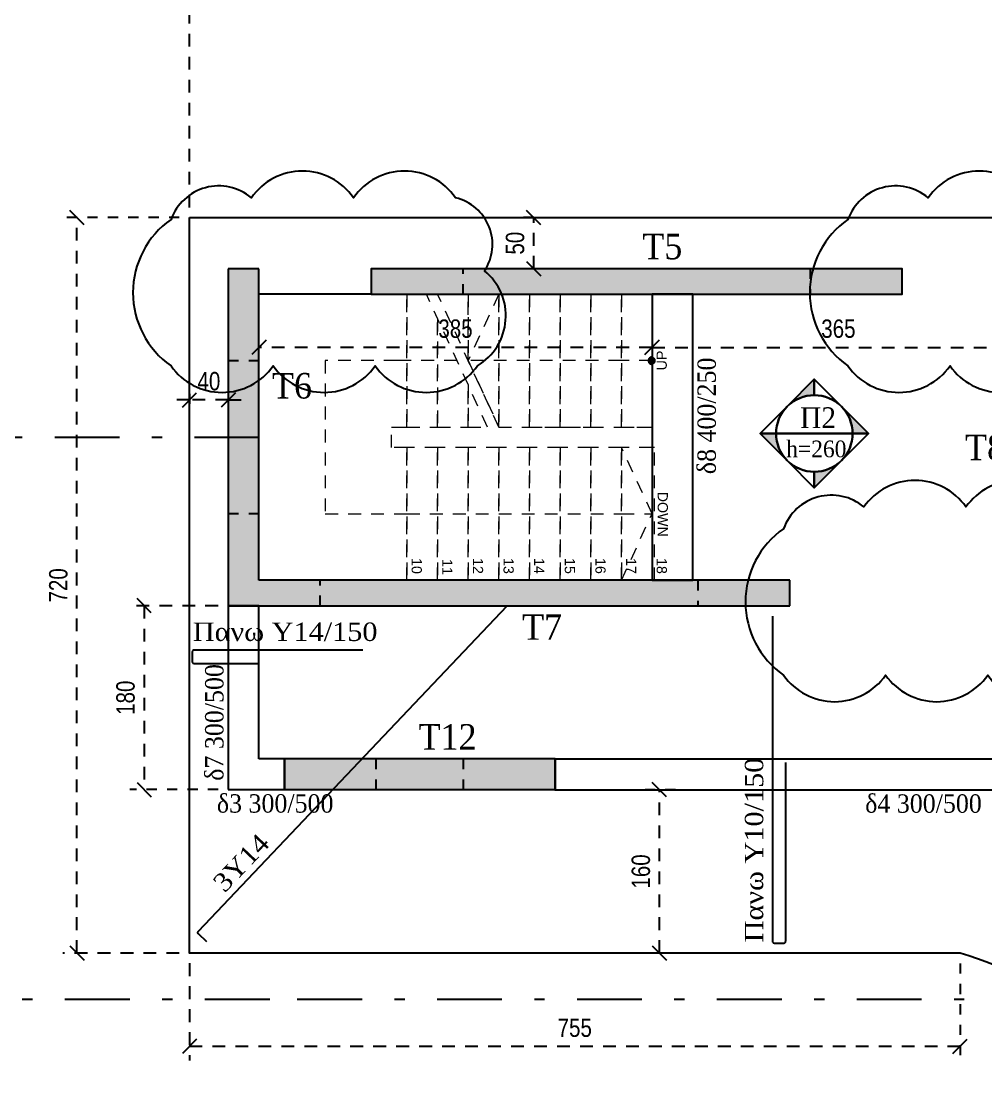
# Model space of a CAD drawing. Header units: millimetres. Extents: x -2171 to 1563, y -1758 to -1505.
# Drawn here: x 631.43 to 640.88, y -1607.43 to -1596.99 of the extents above; entities that cross this region are included whole.
import ezdxf

# ---------------------------------------------------------------- set-up
doc = ezdxf.new("R2010")
doc.units = ezdxf.units.MM
doc.header["$PDMODE"] = 32
for name, pattern in [('DASHDOT', [25.4, 12.7, -6.35, 0, -6.35]), ('DASHED2', [0.375, 0.25, -0.125]), ('DOT', [0.025, 0, -0.025]), ('HIDDEN', [0.375, 0.25, -0.125]), ('HIDDEN2', [0.1875, 0.125, -0.0625])]:
    doc.linetypes.add(name, pattern=pattern)
doc.layers.get('Defpoints').update_dxf_attribs({"color": 6})
doc.layers.add('A-ANNO-DIMS', color=1, linetype='Continuous', lineweight=9)
for name, color, linetype in [('athinas comments', 10, 'Continuous'), ('DIASTASEIS', 7, 'Continuous'), ('Fill_Col', 7, 'Continuous'), ('Geo_Beam', 7, 'Continuous'), ('Geo_Col', 7, 'Continuous'), ('Geo_Lines', 7, 'Continuous'), ('Rods_Slab_0', 7, 'Continuous'), ('Sect_Line_Symbol', 7, 'Continuous'), ('STAIRS', 9, 'Continuous'), ('Text_Beam', 7, 'Continuous'), ('Text_Col_-1', 7, 'Continuous'), ('Text_Reinf_Slab_0', 7, 'Continuous'), ('Text_Slab', 7, 'Continuous')]:
    doc.layers.add(name, color=color, linetype=linetype)
doc.styles.add('1-100', font='arial.ttf', dxfattribs={"width": 0.8})
doc.styles.add('GENERATED_STYLE_1', font='arial.ttf')
doc.styles.add('S1TmsNwRmn1088_b_934_161', font='times.ttf', dxfattribs={"width": 0.933629, "height": 0.10875})
doc.styles.add('S1TmsNwRmn11_b_1089_161', font='times.ttf', dxfattribs={"width": 1.089234, "height": 0.001087})
doc.styles.add('S1TmsNwRmn11_b_934_161', font='times.ttf', dxfattribs={"width": 0.933629, "height": 0.001087})
doc.styles.add('S1TmsNwRmn1359_b_934_161', font='times.ttf', dxfattribs={"width": 0.933629, "height": 0.135937})
doc.dimstyles.new('Copy of 1-100', dxfattribs={"dimtxt": 0.18, "dimasz": 0.14, "dimexe": 0.14, "dimexo": 0.1, "dimgap": 0.09, "dimtad": 1, "dimdec": 0, "dimlfac": 100, "dimrnd": 5, "dimzin": 5, "dimdsep": 46, "dimtxsty": '1-100', "dimblk": 'OBLIQUE', "dimcen": 0.09, "dimclrd": 1, "dimclre": 1, "dimclrt": 2, "dimadec": 0, "dimazin": 0, "dimtfac": 1, "dimtdec": 0, "dimtix": 1, "dimtmove": 2, "dimatfit": 3, "dimfxl": 5, "dimfxlon": 1, "dimtolj": 1, "dimtzin": 5, "dimarcsym": 0})

# ---------------------------------------------------------------- blocks, each defined once
blk = doc.blocks.new('Label_Όροφος 6-RC_XSN2633_1253')
at = {"layer": 'Text_Slab'}
for points in [[(-0.1768, 0.1768, -0.198912), (0, 0.25), (0, 0.3536)], [(0.1768, 0.1768, -0.198912), (0.25, 0), (0.3536, 0)], [(-0.1768, -0.1768, -0.198912), (-0.25, 0), (-0.3536, 0)], [(0.1768, -0.1768, -0.198912), (0, -0.25), (0, -0.3536)]]:
    blk.add_hatch(color=174, dxfattribs=at).paths.add_polyline_path(points)
at = {"layer": 'Text_Slab', "color": 174}
for points in [[(-0.1768, 0.1768, -0.198912), (0, 0.25), (0, 0.3536)], [(0, 0.25, -0.198912), (0.1768, 0.1768), (0, 0.3536)], [(-0.25, 0, 0.414214), (0, -0.25, 0.414214), (0.25, 0, 0.414214), (0, 0.25, 0.414214)], [(-0.25, 0, -0.198912), (-0.1768, 0.1768), (-0.3536, 0)], [(0.1768, 0.1768, -0.198912), (0.25, 0), (0.3536, 0)], [(-0.1768, -0.1768, -0.198912), (-0.25, 0), (-0.3536, 0)], [(0.25, 0, -0.198912), (0.1768, -0.1768), (0.3536, 0)], [(0, -0.25, -0.198912), (-0.1768, -0.1768), (0, -0.3536)], [(0.1768, -0.1768, -0.198912), (0, -0.25), (0, -0.3536)]]:
    blk.add_lwpolyline(points, format="xyb", close=True, dxfattribs=at)
blk.add_lwpolyline([(0.25, 0), (-0.25, 0)], close=True, dxfattribs=at)
blk = doc.blocks.new('_Oblique')
at = {"color": 0, "linetype": 'ByBlock', "lineweight": -2}
blk.add_line((-0.5, -0.5), (0.5, 0.5), dxfattribs=at)
blk = doc.blocks.new('*D315')
at = {"layer": 'A-ANNO-DIMS', "color": 1, "linetype": 'HIDDEN2', "lineweight": -2, "ltscale": 0.5, "transparency": 16777216}
blk.add_line((641.258, -1600.212), (641.258, -1600.042), dxfattribs=at)
at = {"layer": 'A-ANNO-DIMS', "color": 1, "linetype": 'HIDDEN', "lineweight": -2, "ltscale": 0.5, "transparency": 16777216}
blk.add_line((637.608, -1600.152), (637.608, -1600.322), dxfattribs=at)
at = {"layer": 'A-ANNO-DIMS', "color": 1, "linetype": 'DASHED2', "lineweight": -2, "ltscale": 0.5, "transparency": 16777216}
blk.add_line((637.608, -1600.182), (641.258, -1600.182), dxfattribs=at)
at = {"layer": 'Defpoints', "color": 0, "ltscale": 0.5, "transparency": 16777216}
for p in [(637.608, -1600.052), (641.258, -1600.182), (641.258, -1600.312)]:
    blk.add_point(p, dxfattribs=at)
at = {"layer": 'A-ANNO-DIMS', "color": 1, "lineweight": -2, "ltscale": 0.5, "transparency": 16777216, "xscale": 0.14, "yscale": 0.14, "zscale": 0.14, "rotation": 180}
blk.add_blockref('_Oblique', (637.608, -1600.182), dxfattribs=at)
at = {"layer": 'A-ANNO-DIMS', "color": 1, "lineweight": -2, "ltscale": 0.5, "transparency": 16777216, "xscale": 0.14, "yscale": 0.14, "zscale": 0.14}
blk.add_blockref('_Oblique', (641.258, -1600.182), dxfattribs=at)
at = {"layer": 'A-ANNO-DIMS', "color": 2, "ltscale": 0.5, "transparency": 16777216, "insert": (639.433, -1600), "char_height": 0.18, "attachment_point": 5, "style": '1-100'}
blk.add_mtext('\\A1;365', dxfattribs=at)
blk = doc.blocks.new('*D824')
at = {"layer": 'Defpoints', "color": 0, "ltscale": 0.5, "transparency": 16777216}
for p in [(633.078, -1600.536), (633.458, -1600.536), (633.078, -1600.696)]:
    blk.add_point(p, dxfattribs=at)
at = {"layer": 'DIASTASEIS', "color": 1, "linetype": 'DASHED2', "lineweight": -2, "ltscale": 0.5, "transparency": 16777216}
for p, q in [((633.078, -1600.696), (632.938, -1600.696)), ((633.458, -1600.696), (633.078, -1600.696)), ((633.458, -1600.696), (633.598, -1600.696))]:
    blk.add_line(p, q, dxfattribs=at)
at = {"layer": 'DIASTASEIS', "color": 1, "linetype": 'HIDDEN2', "lineweight": -2, "ltscale": 0.5, "transparency": 16777216}
blk.add_line((633.078, -1600.636), (633.078, -1600.836), dxfattribs=at)
at = {"layer": 'DIASTASEIS', "color": 1, "linetype": 'HIDDEN', "lineweight": -2, "ltscale": 0.5, "transparency": 16777216}
blk.add_line((633.458, -1600.636), (633.458, -1600.836), dxfattribs=at)
at = {"layer": 'DIASTASEIS', "color": 1, "lineweight": -2, "ltscale": 0.5, "transparency": 16777216, "xscale": 0.14, "yscale": 0.14, "zscale": 0.14}
blk.add_blockref('_Oblique', (633.078, -1600.696), dxfattribs=at)
at = {"layer": 'DIASTASEIS', "color": 1, "lineweight": -2, "ltscale": 0.5, "transparency": 16777216, "xscale": 0.14, "yscale": 0.14, "zscale": 0.14, "rotation": 180}
blk.add_blockref('_Oblique', (633.458, -1600.696), dxfattribs=at)
at = {"layer": 'DIASTASEIS', "color": 2, "ltscale": 0.5, "transparency": 16777216, "insert": (633.268, -1600.514), "char_height": 0.18, "attachment_point": 5, "style": '1-100'}
blk.add_mtext('\\A1;40', dxfattribs=at)
blk = doc.blocks.new('*D825')
at = {"layer": 'Defpoints', "color": 0, "ltscale": 0.5, "transparency": 16777216}
for p in [(636.449, -1598.912), (636.517, -1598.912), (636.517, -1599.412)]:
    blk.add_point(p, dxfattribs=at)
at = {"layer": 'DIASTASEIS', "color": 1, "linetype": 'HIDDEN2', "lineweight": -2, "ltscale": 0.5, "transparency": 16777216}
blk.add_line((636.449, -1598.912), (636.309, -1598.912), dxfattribs=at)
at = {"layer": 'DIASTASEIS', "color": 1, "linetype": 'DASHED2', "lineweight": -2, "ltscale": 0.5, "transparency": 16777216}
blk.add_line((636.449, -1599.412), (636.449, -1598.912), dxfattribs=at)
at = {"layer": 'DIASTASEIS', "color": 1, "linetype": 'HIDDEN', "lineweight": -2, "ltscale": 0.5, "transparency": 16777216}
blk.add_line((636.449, -1599.412), (636.309, -1599.412), dxfattribs=at)
at = {"layer": 'DIASTASEIS', "color": 1, "lineweight": -2, "ltscale": 0.5, "transparency": 16777216, "xscale": 0.14, "yscale": 0.14, "zscale": 0.14}
for p, rotation in [((636.449, -1598.912), 90), ((636.449, -1599.412), 270)]:
    blk.add_blockref('_Oblique', p, dxfattribs=dict(at, rotation=rotation))
at = {"layer": 'DIASTASEIS', "color": 2, "ltscale": 0.5, "transparency": 16777216, "insert": (636.267, -1599.162), "char_height": 0.18, "attachment_point": 5, "rotation": 90, "style": '1-100'}
blk.add_mtext('\\A1;50', dxfattribs=at)
blk = doc.blocks.new('*D827')
at = {"layer": 'A-ANNO-DIMS', "color": 1, "linetype": 'HIDDEN2', "lineweight": -2, "ltscale": 0.5, "transparency": 16777216}
blk.add_line((633.758, -1600.212), (633.758, -1600.042), dxfattribs=at)
at = {"layer": 'A-ANNO-DIMS', "color": 1, "linetype": 'DASHED2', "lineweight": -2, "ltscale": 0.5, "transparency": 16777216}
blk.add_line((637.608, -1600.182), (633.758, -1600.182), dxfattribs=at)
at = {"layer": 'A-ANNO-DIMS', "color": 1, "linetype": 'HIDDEN', "lineweight": -2, "ltscale": 0.5, "transparency": 16777216}
blk.add_line((637.608, -1600.152), (637.608, -1600.322), dxfattribs=at)
at = {"layer": 'Defpoints', "color": 0, "ltscale": 0.5, "transparency": 16777216}
for p in [(637.608, -1600.052), (633.758, -1600.182), (633.758, -1600.312)]:
    blk.add_point(p, dxfattribs=at)
at = {"layer": 'A-ANNO-DIMS', "color": 1, "lineweight": -2, "ltscale": 0.5, "transparency": 16777216, "xscale": 0.14, "yscale": 0.14, "zscale": 0.14, "rotation": 180}
blk.add_blockref('_Oblique', (633.758, -1600.182), dxfattribs=at)
at = {"layer": 'A-ANNO-DIMS', "color": 1, "lineweight": -2, "ltscale": 0.5, "transparency": 16777216, "xscale": 0.14, "yscale": 0.14, "zscale": 0.14}
blk.add_blockref('_Oblique', (637.608, -1600.182), dxfattribs=at)
at = {"layer": 'A-ANNO-DIMS', "color": 2, "ltscale": 0.5, "transparency": 16777216, "insert": (635.683, -1600), "char_height": 0.18, "attachment_point": 5, "style": '1-100'}
blk.add_mtext('\\A1;385', dxfattribs=at)
blk = doc.blocks.new('*D828')
at = {"layer": 'Defpoints', "color": 0, "ltscale": 0.5, "transparency": 16777216}
for p in [(643.058, -1595.982), (633.078, -1598.912), (643.058, -1598.912)]:
    blk.add_point(p, dxfattribs=at)
at = {"layer": 'DIASTASEIS', "color": 1, "linetype": 'HIDDEN', "lineweight": -2, "ltscale": 0.5, "transparency": 16777216}
blk.add_line((633.078, -1598.812), (633.078, -1595.842), dxfattribs=at)
at = {"layer": 'DIASTASEIS', "color": 1, "linetype": 'HIDDEN2', "lineweight": -2, "ltscale": 0.5, "transparency": 16777216}
blk.add_line((643.058, -1598.812), (643.058, -1595.842), dxfattribs=at)
at = {"layer": 'DIASTASEIS', "color": 1, "linetype": 'DASHED2', "lineweight": -2, "ltscale": 0.5, "transparency": 16777216}
blk.add_line((633.078, -1595.982), (643.058, -1595.982), dxfattribs=at)
at = {"layer": 'DIASTASEIS', "color": 1, "lineweight": -2, "ltscale": 0.5, "transparency": 16777216, "xscale": 0.14, "yscale": 0.14, "zscale": 0.14, "rotation": 180}
blk.add_blockref('_Oblique', (633.078, -1595.982), dxfattribs=at)
at = {"layer": 'DIASTASEIS', "color": 1, "lineweight": -2, "ltscale": 0.5, "transparency": 16777216, "xscale": 0.14, "yscale": 0.14, "zscale": 0.14}
blk.add_blockref('_Oblique', (643.058, -1595.982), dxfattribs=at)
at = {"layer": 'DIASTASEIS', "color": 2, "ltscale": 0.5, "transparency": 16777216, "insert": (638.068, -1595.8), "char_height": 0.18, "attachment_point": 5, "style": '1-100'}
blk.add_mtext('\\A1;1000', dxfattribs=at)
blk = doc.blocks.new('*D834')
at = {"layer": 'Defpoints', "color": 0, "ltscale": 0.5, "transparency": 16777216}
for p in [(633.078, -1606.112), (640.624, -1606.113), (640.624, -1607.025)]:
    blk.add_point(p, dxfattribs=at)
at = {"layer": 'DIASTASEIS', "color": 1, "linetype": 'HIDDEN', "lineweight": -2, "ltscale": 0.5, "transparency": 16777216}
blk.add_line((633.078, -1606.212), (633.078, -1607.165), dxfattribs=at)
at = {"layer": 'DIASTASEIS', "color": 1, "linetype": 'HIDDEN2', "lineweight": -2, "ltscale": 0.5, "transparency": 16777216}
blk.add_line((640.624, -1606.213), (640.624, -1607.165), dxfattribs=at)
at = {"layer": 'DIASTASEIS', "color": 1, "linetype": 'DASHED2', "lineweight": -2, "ltscale": 0.5, "transparency": 16777216}
blk.add_line((633.078, -1607.025), (640.624, -1607.025), dxfattribs=at)
at = {"layer": 'DIASTASEIS', "color": 1, "lineweight": -2, "ltscale": 0.5, "transparency": 16777216, "xscale": 0.14, "yscale": 0.14, "zscale": 0.14, "rotation": 180}
blk.add_blockref('_Oblique', (633.078, -1607.025), dxfattribs=at)
at = {"layer": 'DIASTASEIS', "color": 1, "lineweight": -2, "ltscale": 0.5, "transparency": 16777216, "xscale": 0.14, "yscale": 0.14, "zscale": 0.14}
blk.add_blockref('_Oblique', (640.624, -1607.025), dxfattribs=at)
at = {"layer": 'DIASTASEIS', "color": 2, "ltscale": 0.5, "transparency": 16777216, "insert": (636.851, -1606.844), "char_height": 0.18, "attachment_point": 5, "style": '1-100'}
blk.add_mtext('\\A1;755', dxfattribs=at)
blk = doc.blocks.new('*D835')
at = {"layer": 'Defpoints', "color": 0, "ltscale": 0.5, "transparency": 16777216}
for p in [(631.976, -1598.912), (633.078, -1598.912), (633.078, -1606.112)]:
    blk.add_point(p, dxfattribs=at)
at = {"layer": 'DIASTASEIS', "color": 1, "linetype": 'HIDDEN2', "lineweight": -2, "ltscale": 0.5, "transparency": 16777216}
blk.add_line((632.978, -1598.912), (631.836, -1598.912), dxfattribs=at)
at = {"layer": 'DIASTASEIS', "color": 1, "linetype": 'DASHED2', "lineweight": -2, "ltscale": 0.5, "transparency": 16777216}
blk.add_line((631.976, -1606.112), (631.976, -1598.912), dxfattribs=at)
at = {"layer": 'DIASTASEIS', "color": 1, "linetype": 'HIDDEN', "lineweight": -2, "ltscale": 0.5, "transparency": 16777216}
blk.add_line((632.978, -1606.112), (631.836, -1606.112), dxfattribs=at)
at = {"layer": 'DIASTASEIS', "color": 1, "lineweight": -2, "ltscale": 0.5, "transparency": 16777216, "xscale": 0.14, "yscale": 0.14, "zscale": 0.14}
for p, rotation in [((631.976, -1598.912), 90), ((631.976, -1606.112), 270)]:
    blk.add_blockref('_Oblique', p, dxfattribs=dict(at, rotation=rotation))
at = {"layer": 'DIASTASEIS', "color": 2, "ltscale": 0.5, "transparency": 16777216, "insert": (631.794, -1602.512), "char_height": 0.18, "attachment_point": 5, "rotation": 90, "style": '1-100'}
blk.add_mtext('\\A1;720', dxfattribs=at)
blk = doc.blocks.new('*D836')
at = {"layer": 'Defpoints', "color": 0, "ltscale": 0.5, "transparency": 16777216}
for p in [(637.68, -1604.513), (637.938, -1604.513), (637.938, -1606.112)]:
    blk.add_point(p, dxfattribs=at)
at = {"layer": 'DIASTASEIS', "color": 1, "linetype": 'HIDDEN2', "lineweight": -2, "ltscale": 0.5, "transparency": 16777216}
blk.add_line((637.838, -1604.513), (637.54, -1604.513), dxfattribs=at)
at = {"layer": 'DIASTASEIS', "color": 1, "linetype": 'DASHED2', "lineweight": -2, "ltscale": 0.5, "transparency": 16777216}
blk.add_line((637.68, -1606.112), (637.68, -1604.513), dxfattribs=at)
at = {"layer": 'DIASTASEIS', "color": 1, "linetype": 'HIDDEN', "lineweight": -2, "ltscale": 0.5, "transparency": 16777216}
blk.add_line((637.838, -1606.112), (637.54, -1606.112), dxfattribs=at)
at = {"layer": 'DIASTASEIS', "color": 1, "lineweight": -2, "ltscale": 0.5, "transparency": 16777216, "xscale": 0.14, "yscale": 0.14, "zscale": 0.14}
for p, rotation in [((637.68, -1604.513), 90), ((637.68, -1606.112), 270)]:
    blk.add_blockref('_Oblique', p, dxfattribs=dict(at, rotation=rotation))
at = {"layer": 'DIASTASEIS', "color": 2, "ltscale": 0.5, "transparency": 16777216, "insert": (637.499, -1605.313), "char_height": 0.18, "attachment_point": 5, "rotation": 90, "style": '1-100'}
blk.add_mtext('\\A1;160', dxfattribs=at)
blk = doc.blocks.new('*D838')
at = {"layer": 'Defpoints', "color": 0, "ltscale": 0.5, "transparency": 16777216}
for p in [(633.458, -1602.712), (632.634, -1604.512), (633.458, -1604.512)]:
    blk.add_point(p, dxfattribs=at)
at = {"layer": 'DIASTASEIS', "color": 1, "linetype": 'HIDDEN', "lineweight": -2, "ltscale": 0.5, "transparency": 16777216}
blk.add_line((633.358, -1602.712), (632.494, -1602.712), dxfattribs=at)
at = {"layer": 'DIASTASEIS', "color": 1, "linetype": 'DASHED2', "lineweight": -2, "ltscale": 0.5, "transparency": 16777216}
blk.add_line((632.634, -1602.712), (632.634, -1604.512), dxfattribs=at)
at = {"layer": 'DIASTASEIS', "color": 1, "linetype": 'HIDDEN2', "lineweight": -2, "ltscale": 0.5, "transparency": 16777216}
blk.add_line((633.358, -1604.512), (632.494, -1604.512), dxfattribs=at)
at = {"layer": 'DIASTASEIS', "color": 1, "lineweight": -2, "ltscale": 0.5, "transparency": 16777216, "xscale": 0.14, "yscale": 0.14, "zscale": 0.14}
for p, rotation in [((632.634, -1602.712), 90), ((632.634, -1604.512), 270)]:
    blk.add_blockref('_Oblique', p, dxfattribs=dict(at, rotation=rotation))
at = {"layer": 'DIASTASEIS', "color": 2, "ltscale": 0.5, "transparency": 16777216, "insert": (632.452, -1603.612), "char_height": 0.18, "attachment_point": 5, "rotation": 90, "style": '1-100'}
blk.add_mtext('\\A1;180', dxfattribs=at)

msp = doc.modelspace()

# ---------------------------------------------------------------- hatches: boundary and pattern name
at = {"layer": 'Fill_Col'}
for points in [[(633.7576, -1602.4619), (633.7576, -1599.4119), (633.4576, -1599.4119), (633.4576, -1602.7119), (633.6076, -1602.5869)], [(634.8576, -1599.6619), (640.0579, -1599.6619), (640.0579, -1599.4119), (634.8576, -1599.4119)], [(633.4576, -1602.7119), (638.9576, -1602.7119), (638.9576, -1602.4619), (633.7576, -1602.4619), (633.6076, -1602.5869)], [(634.0075, -1604.5119), (636.6575, -1604.5119), (636.6575, -1604.2119), (634.0075, -1604.2119)]]:
    msp.add_hatch(color=252, dxfattribs=at).paths.add_polyline_path(points)
at = {"layer": 'STAIRS', "linetype": 'HIDDEN2', "lineweight": 13}
msp.add_hatch(color=8, dxfattribs=at).paths.add_polyline_path([(637.6077, -1600.2744, 1), (637.6077, -1600.3494, 1)])

# ---------------------------------------------------------------- linework, layer by layer
at = {"layer": 'athinas comments'}
for points in [[(632.897, -1600.3628, 0.5205671), (633.897, -1600.3628, 0.5205671), (634.897, -1600.3628, 0.5205671), (635.897, -1600.3628, 0.5205671), (635.9675, -1599.4333, 0.5205671), (635.6839, -1598.7169, 0.5205671), (634.6839, -1598.7169, 0.5205671), (633.6839, -1598.7169, 0.5205671), (632.897, -1598.9299, 0.5205671)], [(639.526, -1600.3628, 0.5205671), (640.526, -1600.3628, 0.5205671), (641.526, -1600.3628, 0.5205671), (642.526, -1600.3628, 0.5205671), (642.5965, -1599.4333, 0.5205671), (642.3129, -1598.7169, 0.5205671), (641.3129, -1598.7169, 0.5205671), (640.3129, -1598.7169, 0.5205671), (639.526, -1598.9299, 0.5205671)], [(638.8956, -1603.3905, 0.5205671), (639.8956, -1603.3905, 0.5205671), (640.8956, -1603.3905, 0.5205671), (641.8956, -1603.3905, 0.5205671), (641.9661, -1602.461, 0.5205671), (641.6826, -1601.7446, 0.5205671), (640.6826, -1601.7446, 0.5205671), (639.6826, -1601.7446, 0.5205671), (638.8956, -1601.9576, 0.5205671)]]:
    msp.add_lwpolyline(points, format="xyb", close=True, dxfattribs=at)
at = {"layer": 'Geo_Beam', "color": 94, "ltscale": 0.5}
msp.add_line((634.8576, -1599.6619), (633.7576, -1599.6619), dxfattribs=at)
at = {"layer": 'Geo_Beam', "color": 94}
msp.add_lwpolyline([(638.0077, -1602.4619), (638.0077, -1599.6619), (637.6077, -1599.6619), (637.6077, -1602.4619)], close=True, dxfattribs=at)
for points in [[(633.4576, -1602.7119), (633.4576, -1604.5119)], [(633.7576, -1602.7119), (633.4576, -1602.7119)], [(633.7576, -1604.2119), (633.7576, -1602.7119)], [(634.0075, -1604.2119), (633.7576, -1604.2119)], [(634.0075, -1604.5119), (634.0075, -1604.2119)], [(643.5076, -1604.213), (636.6575, -1604.213)], [(636.6575, -1604.213), (636.6575, -1604.5119)], [(633.4576, -1604.5119), (634.0075, -1604.5119)], [(636.6563, -1604.5119), (636.6563, -1604.513)], [(636.6575, -1604.5119), (636.6563, -1604.5119)], [(636.6563, -1604.513), (643.8076, -1604.513)]]:
    msp.add_lwpolyline(points, dxfattribs=at)
at = {"layer": 'Geo_Col', "color": 94}
for points in [[(633.7576, -1599.4119), (633.4576, -1599.4119)], [(633.4576, -1599.4119), (633.4576, -1602.7119)], [(633.7576, -1602.4619), (633.7576, -1599.4119)], [(638.9576, -1602.4619), (633.7576, -1602.4619)], [(638.9576, -1602.7119), (638.9576, -1602.4619)], [(633.4576, -1602.7119), (638.9576, -1602.7119)]]:
    msp.add_lwpolyline(points, dxfattribs=at)
at = {"layer": 'Geo_Col', "color": 94, "linetype": 'DOT'}
for points in [[(633.4576, -1599.4119), (633.4576, -1600.3119), (633.7576, -1600.3119), (633.7576, -1599.4119)], [(634.8576, -1599.6619), (635.7576, -1599.6619), (635.7576, -1599.4119), (634.8576, -1599.4119)], [(640.0579, -1599.4119), (639.1579, -1599.4119), (639.1579, -1599.6619), (640.0579, -1599.6619)], [(633.4576, -1602.7119), (634.3576, -1602.7119), (634.3576, -1602.4619), (633.7576, -1602.4619), (633.7576, -1601.8119), (633.4576, -1601.8119)], [(638.9576, -1602.4619), (638.0576, -1602.4619), (638.0576, -1602.7119), (638.9576, -1602.7119)], [(634.0075, -1604.5119), (634.9075, -1604.5119), (634.9075, -1604.2119), (634.0075, -1604.2119)], [(636.6575, -1604.2119), (635.7575, -1604.2119), (635.7575, -1604.5119), (636.6575, -1604.5119)]]:
    msp.add_lwpolyline(points, close=True, dxfattribs=at)
at = {"layer": 'Geo_Col', "color": 94}
for points in [[(634.8576, -1599.6619), (640.0579, -1599.6619), (640.0579, -1599.4119), (634.8576, -1599.4119)], [(634.0075, -1604.5119), (636.6575, -1604.5119), (636.6575, -1604.2119), (634.0075, -1604.2119)]]:
    msp.add_lwpolyline(points, close=True, dxfattribs=at)
at = {"layer": 'Geo_Lines', "color": 94}
msp.add_lwpolyline([(633.0777, -1598.9119), (643.0577, -1598.9119), (643.0577, -1597.1265), (655.0664, -1597.1323, -0.3261907), (657.7807, -1599.1159), (658.7804, -1602.2826, -0.506899), (656.7326, -1605.0765), (652.1095, -1605.0765, 0.9908737), (652.104, -1605.6765), (656.5512, -1605.6765, -0.4559686), (657.9979, -1607.342), (657.3772, -1611.4727, -0.3899719), (653.894, -1614.2779), (644.6142, -1613.8588, -0.4117698), (642.6485, -1611.4243), (642.8935, -1608.9981, 0.0876988), (642.8054, -1607.8146, 0.1882394), (640.624, -1606.1125), (633.0775, -1606.1124)], format="xyb", close=True, dxfattribs=at)
at = {"layer": 'Rods_Slab_0', "color": 7}
for points in [[(633.2466, -1606.001), (633.1669, -1605.9252), (633.1643, -1605.9222), (633.1624, -1605.9188), (633.1611, -1605.9151), (633.1607, -1605.9112), (633.1609, -1605.9073), (633.162, -1605.9035), (633.1637, -1605.9), (633.1662, -1605.8969), (636.1893, -1602.7119)], [(638.7867, -1602.8127), (638.7867, -1605.9945), (638.7871, -1605.9984), (638.7882, -1606.0022), (638.79, -1606.0056), (638.7925, -1606.0087), (638.7956, -1606.0111), (638.799, -1606.013), (638.8028, -1606.0141), (638.8067, -1606.0145), (638.8967, -1606.0145), (638.9006, -1606.0141), (638.9043, -1606.013), (638.9078, -1606.0111), (638.9108, -1606.0087), (638.9133, -1606.0056), (638.9152, -1606.0022), (638.9163, -1605.9984), (638.9167, -1605.9945), (638.9167, -1604.245)], [(634.7755, -1603.146), (633.1232, -1603.146), (633.1193, -1603.1464), (633.1156, -1603.1475), (633.1121, -1603.1494), (633.1091, -1603.1519), (633.1066, -1603.1549), (633.1048, -1603.1584), (633.1036, -1603.1621), (633.1032, -1603.166), (633.1032, -1603.256), (633.1036, -1603.2599), (633.1048, -1603.2637), (633.1066, -1603.2671), (633.1091, -1603.2702), (633.1121, -1603.2727), (633.1156, -1603.2745), (633.1193, -1603.2756), (633.1232, -1603.276), (633.7506, -1603.276)]]:
    msp.add_lwpolyline(points, dxfattribs=at)
at = {"layer": 'Sect_Line_Symbol', "color": 2, "linetype": 'DASHDOT', "ltscale": 0.05}
msp.add_line((634.133, -1606.5619), (643.1196, -1606.5619), dxfattribs=at)
for points in [[(629.0181, -1601.0619), (634.065, -1601.0619)], [(629.1181, -1606.5619), (634.133, -1606.5619)]]:
    msp.add_lwpolyline(points, dxfattribs=at)
at = {"layer": 'STAIRS', "color": 8, "linetype": 'HIDDEN2', "lineweight": 13}
for p, q in [((635.2077, -1599.6619), (635.2077, -1600.9619)), ((635.2077, -1600.9619), (635.2077, -1599.6619)), ((635.9975, -1600.9619), (635.3975, -1599.6619)), ((636.1077, -1600.9619), (635.5077, -1599.6619)), ((635.8077, -1599.6619), (635.8077, -1600.3119)), ((635.8077, -1600.3119), (635.8077, -1599.6619)), ((636.1077, -1599.6619), (635.8077, -1600.3119)), ((636.1077, -1599.6619), (636.1077, -1600.9619)), ((636.1077, -1600.9619), (636.1077, -1599.6619)), ((636.4077, -1599.6619), (636.4077, -1600.9619)), ((636.4077, -1600.9619), (636.4077, -1599.6619)), ((636.7077, -1599.6619), (636.7077, -1600.9619)), ((636.7077, -1600.9619), (636.7077, -1599.6619)), ((637.0077, -1599.6619), (637.0077, -1600.9619)), ((637.0077, -1600.9619), (637.0077, -1599.6619)), ((637.3077, -1599.6619), (637.3077, -1600.9619)), ((637.3077, -1600.9619), (637.3077, -1599.6619)), ((635.5077, -1599.9005), (635.5077, -1600.9619)), ((635.5077, -1600.9619), (635.5077, -1599.9005)), ((635.1077, -1600.3119), (634.4077, -1600.3119)), ((634.4077, -1600.3119), (634.4077, -1601.8119)), ((635.2077, -1600.3119), (635.1077, -1600.3119)), ((635.6975, -1600.3119), (635.2077, -1600.3119)), ((637.3077, -1600.3119), (635.8077, -1600.3119)), ((635.8077, -1600.3119), (636.1077, -1600.9619)), ((637.6077, -1600.3119), (637.3077, -1600.3119)), ((635.8077, -1600.5505), (635.8077, -1600.9619)), ((635.8077, -1600.9619), (635.8077, -1600.5505)), ((635.0577, -1601.1619), (635.0577, -1600.9619)), ((635.0577, -1600.9619), (635.1077, -1600.9619)), ((635.1077, -1600.9619), (635.2077, -1600.9619)), ((635.2077, -1600.9619), (635.5077, -1600.9619)), ((635.5077, -1600.9619), (635.8077, -1600.9619)), ((635.8077, -1600.9619), (635.9975, -1600.9619)), ((636.1077, -1600.9619), (637.6077, -1600.9619)), ((636.1077, -1600.9619), (636.4077, -1600.9619)), ((636.4077, -1600.9619), (636.7077, -1600.9619)), ((636.7077, -1600.9619), (637.0077, -1600.9619)), ((637.0077, -1600.9619), (637.3077, -1600.9619)), ((637.3077, -1600.9619), (637.6077, -1600.9619)), ((635.2077, -1601.1619), (635.0577, -1601.1619)), ((635.2077, -1602.4619), (635.2077, -1601.1619)), ((635.5077, -1601.1619), (635.2077, -1601.1619)), ((635.2077, -1601.1619), (635.2077, -1602.4619)), ((635.5077, -1602.4619), (635.5077, -1601.1619)), ((635.8077, -1601.1619), (635.5077, -1601.1619)), ((635.5077, -1601.1619), (635.5077, -1602.4619)), ((635.8077, -1602.4619), (635.8077, -1601.1619)), ((636.1077, -1601.1619), (635.8077, -1601.1619)), ((635.8077, -1601.1619), (635.8077, -1602.4619)), ((636.1077, -1602.4619), (636.1077, -1601.1619)), ((636.4077, -1601.1619), (636.1077, -1601.1619)), ((636.1077, -1601.1619), (636.1077, -1602.4619)), ((636.4077, -1602.4619), (636.4077, -1601.1619)), ((636.7077, -1601.1619), (636.4077, -1601.1619)), ((636.4077, -1601.1619), (636.4077, -1602.4619)), ((636.7077, -1602.4619), (636.7077, -1601.1619)), ((637.0077, -1601.1619), (636.7077, -1601.1619)), ((636.7077, -1601.1619), (636.7077, -1602.4619)), ((637.0077, -1602.4619), (637.0077, -1601.1619)), ((637.3077, -1601.1619), (637.0077, -1601.1619)), ((637.0077, -1601.1619), (637.0077, -1602.4619)), ((637.3077, -1602.4619), (637.3077, -1601.1619)), ((637.3077, -1601.1619), (637.3077, -1602.4619)), ((637.6077, -1601.1619), (637.3077, -1601.1619)), ((637.6077, -1601.8119), (637.3077, -1601.1619)), ((637.6327, -1601.1619), (637.6077, -1601.1619)), ((637.6327, -1602.4619), (637.6327, -1601.1619)), ((634.4077, -1601.8119), (635.2077, -1601.8119)), ((635.2077, -1601.8119), (637.3077, -1601.8119)), ((637.3077, -1601.8119), (637.6077, -1601.8119)), ((637.3077, -1602.4619), (637.6077, -1601.8119))]:
    msp.add_line(p, q, dxfattribs=at)
at = {"layer": 'STAIRS', "color": 8, "linetype": 'HIDDEN2', "lineweight": 13, "flags": 128}
msp.add_lwpolyline([(637.6077, -1600.2744, 1), (637.6077, -1600.3494, 1)], format="xyb", close=True, dxfattribs=at)

# ---------------------------------------------------------------- block references
at = {"xscale": 1.5, "yscale": 1.5, "zscale": 1.5}
msp.add_blockref('Label_Όροφος 6-RC_XSN2633_1253', (639.1972, -1601.0252, 20.05), dxfattribs=at)

# ---------------------------------------------------------------- texts
at = {"layer": 'STAIRS', "color": 8, "linetype": 'HIDDEN2', "lineweight": 13, "char_height": 0.1, "attachment_point": 4, "style": 'GENERATED_STYLE_1'}
for s, insert, rotation in [('\\A1;{\\pql;\\fArial|b0|i0|c0|p0;\\W1.000000;UP}', (637.7028, -1600.4072), 90), ('\\A1;{\\pql;\\fArial|b0|i0|c0|p0;\\W1.000000;DOWN}', (637.7125, -1601.5948), 270), ('\\A1;{\\pql;\\fArial|b0|i0|c0|p0;\\W1.000000;10}', (635.3026, -1602.2444), 270), ('\\A1;{\\pql;\\fArial|b0|i0|c0|p0;\\W1.000000;11}', (635.6034, -1602.2545), 270), ('\\A1;{\\pql;\\fArial|b0|i0|c0|p0;\\W1.000000;12}', (635.9034, -1602.2444), 270), ('\\A1;{\\pql;\\fArial|b0|i0|c0|p0;\\W1.000000;13}', (636.2025, -1602.2444), 270), ('\\A1;{\\pql;\\fArial|b0|i0|c0|p0;\\W1.000000;14}', (636.5034, -1602.2444), 270), ('\\A1;{\\pql;\\fArial|b0|i0|c0|p0;\\W1.000000;15}', (636.8026, -1602.2444), 270), ('\\A1;{\\pql;\\fArial|b0|i0|c0|p0;\\W1.000000;16}', (637.1025, -1602.2444), 270), ('\\A1;{\\pql;\\fArial|b0|i0|c0|p0;\\W1.000000;17}', (637.4034, -1602.2444), 270), ('\\A1;{\\pql;\\fArial|b0|i0|c0|p0;\\W1.000000;18}', (637.7025, -1602.2444), 270)]:
    msp.add_mtext(s, dxfattribs=dict(at, insert=insert, rotation=rotation))
at = {"layer": 'Text_Beam', "color": 3, "style": 'S1TmsNwRmn1088_b_934_161', "width": 0.933629}
for s, rotation, p in [(' δ8 400/250', 90, (638.2327, -1601.4869)), (' δ7 300/500', 90, (633.4107, -1604.4885)), (' δ4 300/500', 360, (639.6319, -1604.738))]:
    msp.add_text(s, height=0.18, rotation=rotation, dxfattribs=at).set_placement(p)
msp.add_text(' δ3 300/500', height=0.18, dxfattribs=at).set_placement((633.2825, -1604.7369))
at = {"layer": 'Text_Col_-1', "color": 200, "style": 'S1TmsNwRmn11_b_934_161', "width": 0.933629}
for s, p in [('T5', (637.5128, -1599.3194)), ('T6', (633.8859, -1600.6828)), ('T8', (640.6734, -1601.2869)), ('T7', (636.3354, -1603.0451)), ('T12', (635.3216, -1604.1205))]:
    msp.add_text(s, height=0.25, dxfattribs=at).set_placement(p)
at = {"layer": 'Text_Reinf_Slab_0', "color": 7, "style": 'S1TmsNwRmn11_b_1089_161', "width": 1.089234}
msp.add_text('Πανω Y14/150', height=0.18, dxfattribs=at).set_placement((633.1106, -1603.0564))
for s, rotation, p in [('Πανω Y10/150', 90, (638.697, -1606.0072)), ('3Y14', 46.44904, (633.4223, -1605.5289))]:
    msp.add_text(s, height=0.18, rotation=rotation, dxfattribs=at).set_placement(p)
at = {"layer": 'Text_Slab', "color": 174, "style": 'S1TmsNwRmn1359_b_934_161', "width": 0.933629}
msp.add_text('   Π2', height=0.20391, dxfattribs=at).set_placement((638.8427, -1600.9727, 20.05))
at = {"layer": 'Text_Slab', "color": 5, "style": 'S1TmsNwRmn1088_b_934_161', "width": 0.933629}
msp.add_text('h=260', height=0.16312, dxfattribs=at).set_placement((638.9218, -1601.2577, 20.05))

# ---------------------------------------------------------------- dimensions: what is measured, and where the dimension line sits
at = {"layer": 'A-ANNO-DIMS', "ltscale": 0.5}
for base, p2, picture, middle in [((633.7576, -1600.182), (633.7576, -1600.3119), '*D827', (635.6826, -1600.0001)), ((641.2576, -1600.182), (641.2576, -1600.3119), '*D315', (639.4326, -1600.0001))]:
    dim = msp.add_linear_dim(base=base, p1=(637.6077, -1600.0524), p2=p2, dimstyle='Copy of 1-100', dxfattribs=at)
    dim.commit()
    dim.dimension.update_dxf_attribs({"geometry": picture, "text_midpoint": middle})
at = {"layer": 'DIASTASEIS', "ltscale": 0.5}
for base, p1, p2, picture, middle in [((643.0577, -1595.9817), (633.0777, -1598.9119), (643.0577, -1598.9119), '*D828', (638.0677, -1595.7998)), ((633.0776, -1600.6957), (633.4576, -1600.5365), (633.0776, -1600.5365), '*D824', (633.2676, -1600.5138)), ((640.624, -1607.025), (633.0775, -1606.1124), (640.624, -1606.1125), '*D834', (636.8508, -1606.8435))]:
    dim = msp.add_linear_dim(base=base, p1=p1, p2=p2, dimstyle='Copy of 1-100', dxfattribs=at)
    dim.commit()
    dim.dimension.update_dxf_attribs({"geometry": picture, "text_midpoint": middle})
for base, p1, p2, picture, middle in [((631.9762, -1598.9119), (633.0775, -1606.1124), (633.0777, -1598.9119), '*D835', (631.7943, -1602.5121)), ((636.4489, -1598.9119), (636.5173, -1599.4119), (636.5173, -1598.9119), '*D825', (636.267, -1599.1619)), ((632.6342, -1604.5119), (633.4576, -1602.7119), (633.4576, -1604.5119), '*D838', (632.4523, -1603.6119)), ((637.6805, -1604.513), (637.9378, -1606.1125), (637.9378, -1604.513), '*D836', (637.4986, -1605.3127))]:
    dim = msp.add_linear_dim(base=base, p1=p1, p2=p2, angle=90, dimstyle='Copy of 1-100', dxfattribs=at)
    dim.commit()
    dim.dimension.update_dxf_attribs({"geometry": picture, "text_midpoint": middle})

doc.saveas('drawing.dxf')
